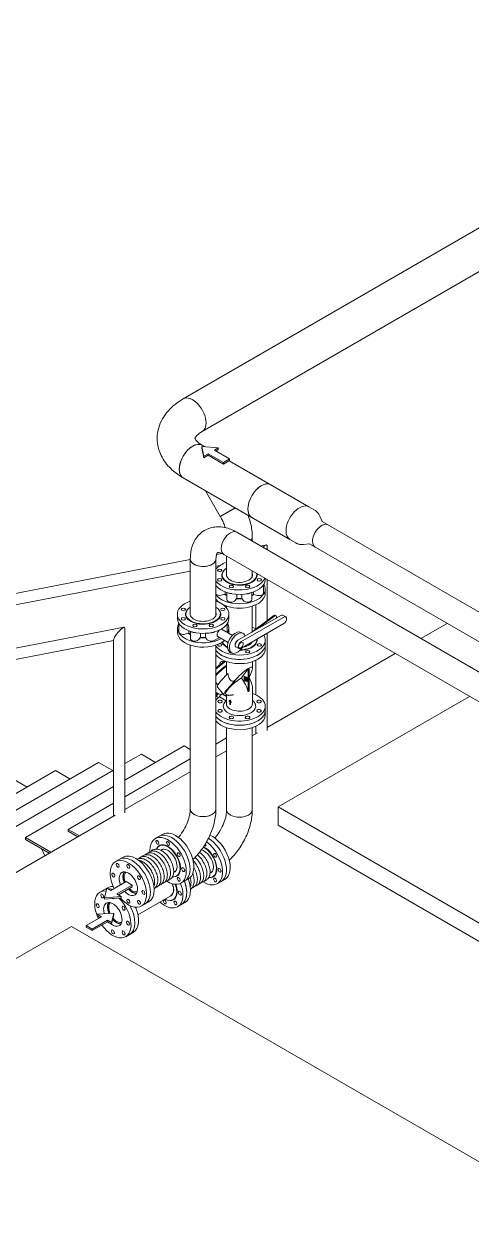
# Model space of a CAD drawing. Header units: millimetres. Extents: x -312439 to 477422, y -331570 to 212570.
# Drawn here: x 409411 to 410631, y 105995 to 109244 of the extents above; entities that cross this region are included whole.
import ezdxf

# ---------------------------------------------------------------- set-up
doc = ezdxf.new("R2010")
doc.units = ezdxf.units.MM

msp = doc.modelspace()

# ---------------------------------------------------------------- linework, layer by layer
at = {"color": 0, "linetype": 'Continuous', "lineweight": 0, "extrusion": (8.40036e-17, 0.816497, 0.57735)}
for p, q in [((411821.779, 109244.099), (409897.252, 108132.973)), ((411501.315, 109178.091), (409845.718, 108222.232)), ((409896.321, 108092.582), (409902.287, 108065.986)), ((409941.327, 108088.526), (409896.321, 108092.582)), ((409896.321, 108092.582), (409896.321, 108088.31)), ((409896.321, 108088.31), (409902.287, 108061.714)), ((409904.442, 108091.85), (409897.252, 108096.001)), ((409930.641, 108082.356), (409941.327, 108088.526)), ((409941.327, 108088.526), (409941.327, 108084.254)), ((409902.287, 108065.986), (409914.032, 108072.767)), ((409902.287, 108061.714), (409914.032, 108068.495)), ((409902.287, 108065.986), (409902.287, 108061.714)), ((409914.032, 108072.767), (409955.309, 108048.936)), ((409914.032, 108072.767), (409914.032, 108068.495)), ((409914.032, 108068.495), (409955.309, 108044.664)), ((409971.918, 108058.525), (409930.641, 108082.356)), ((409934.341, 108080.22), (409941.327, 108084.254)), ((409955.309, 108048.936), (409971.918, 108058.525)), ((409955.309, 108044.664), (409971.918, 108054.253)), ((410187.839, 107928.231), (409970.739, 108053.573)), ((409971.918, 108058.525), (409971.918, 108054.253)), ((409955.309, 108048.936), (409955.309, 108044.664)), ((410136.672, 107838.761), (409845.718, 108006.743)), ((409946.844, 107901.833), (409906.552, 107971.62)), ((409946.844, 107901.833), (409987.136, 107925.095)), ((409987.479, 107924.898), (409947.015, 107901.536)), ((410204.11, 107918.843), (410188.205, 107928.025)), ((410224.14, 107888.236), (410217.937, 107902.926)), ((409991.649, 107858.907), (411592.84, 106934.459)), ((411763.908, 106999.2), (410224.528, 107887.962)), ((410034.069, 107845.861), (410034.069, 107834.416)), ((410152.577, 107829.584), (410136.672, 107838.767)), ((410189.098, 107827.541), (410173.274, 107825.568)), ((411943.172, 106814.876), (410189.529, 107827.342)), ((409951.629, 107800.872), (409936.392, 107797.94)), ((409956.65, 107798.288), (411813.898, 106726.005)), ((409964.072, 107794.003), (409964.072, 107739.283)), ((410072.465, 107824.127), (410057.034, 107821.157)), ((410074.45, 107811.102), (410074.45, 107822.488)), ((409864.907, 107784.183), (408592.804, 107539.366)), ((409864.907, 107785.733), (409864.907, 107633.028)), ((409934.905, 107785.733), (409934.905, 107633.028)), ((409946.354, 107768.675), (409934.905, 107766.472)), ((409864.907, 107753.001), (408587.018, 107507.071)), ((410034.069, 107753.59), (410034.069, 107739.283)), ((410069.19, 107730.08), (410069.19, 107733.313)), ((410074.45, 107618.098), (410074.45, 107730.276)), ((409960.295, 107696.35), (409960.295, 107689.76)), ((409964.384, 107694.897), (409964.384, 107675.36)), ((410037.261, 107696.128), (410037.261, 107689.422)), ((410064.579, 107715.641), (410064.579, 107693.155)), ((410069.19, 107704.466), (410069.19, 107692.565)), ((409949.561, 107687.286), (409960.295, 107689.76)), ((409987.343, 107672.663), (409991.882, 107678.836)), ((409991.882, 107689.81), (409991.882, 107678.836)), ((410005.429, 107689.763), (410005.429, 107678.768)), ((410005.429, 107678.768), (410009.771, 107672.563)), ((410032.819, 107694.594), (410032.819, 107675.136)), ((410032.819, 107685.499), (410033.064, 107685.64)), ((410037.261, 107689.422), (410047.931, 107686.807)), ((409829.786, 107623.826), (409829.786, 107635.726)), ((409964.072, 107657.485), (409964.072, 107652.051)), ((409970.026, 107623.826), (409970.026, 107635.726)), ((410111.819, 107632.027), (409994.901, 107564.524)), ((410092.954, 107632.168), (410032.678, 107586.335)), ((410034.069, 107657.485), (410034.069, 107587.392)), ((410043.83, 107595.907), (410043.83, 107661.402)), ((410046.737, 107594.451), (410095.101, 107631.227)), ((410098.543, 107632.079), (410096.396, 107633.02)), ((410125.194, 107627.93), (410117.178, 107632.557)), ((409684.596, 107600.191), (408204.935, 107315.43)), ((409686.581, 107094.474), (409686.581, 107598.552)), ((409829.786, 107598.211), (409829.786, 107586.311)), ((409834.009, 107609.988), (409834.009, 107587.442)), ((409965.414, 107609.386), (409965.414, 107586.9)), ((409970.026, 107598.211), (409970.026, 107586.311)), ((410002.916, 107559.896), (410119.835, 107627.399)), ((410119.835, 107609.898), (410002.916, 107542.395)), ((410493.478, 107569.176), (410565.082, 107610.517)), ((409655.961, 107085.635), (409655.961, 107565.519)), ((409850.443, 107581.042), (409861.212, 107583.554)), ((409861.212, 107590.064), (409861.212, 107583.554)), ((409865.219, 107588.642), (409865.219, 107569.106)), ((409888.179, 107566.409), (409892.717, 107572.581)), ((409892.717, 107583.555), (409892.717, 107572.581)), ((409906.265, 107583.509), (409906.265, 107572.513)), ((409906.265, 107572.513), (409910.607, 107566.308)), ((409931.208, 107587.6), (409930.079, 107586.959)), ((409930.079, 107563.958), (409944.547, 107572.167)), ((409940.242, 107574.696), (409968.336, 107558.191)), ((409951.75, 107594.283), (409979.843, 107577.778)), ((410003.878, 107585.997), (410008.885, 107583.055)), ((410074.45, 107318.411), (410074.45, 107583.695)), ((409655.961, 107563.498), (408199.149, 107283.134)), ((409864.907, 107551.23), (409864.907, 107104.316)), ((409934.905, 107551.23), (409934.905, 107104.316)), ((409972.857, 107533.195), (409977.864, 107530.254)), ((409997.558, 107541.864), (409989.542, 107546.492)), ((410069.19, 107541.237), (410069.19, 107564.744)), ((409945.579, 107501.845), (409948.06, 107498.758)), ((409952.037, 107507.037), (409954.519, 107503.95)), ((409956.899, 107504.55), (409957.358, 107503.98)), ((409963.373, 107476.168), (409963.373, 107506.392)), ((410034.768, 107488.349), (410034.768, 107506.392)), ((410043.83, 107416.048), (410043.83, 107510.074)), ((410074.45, 107327.25), (410423.481, 107528.763)), ((409946.9, 107496.699), (409947.041, 107496.014)), ((409966.843, 107474.38), (409948.292, 107453.819)), ((410022.284, 107487.009), (410004.763, 107462.083)), ((410022.284, 107487.009), (410025.439, 107488.831)), ((410022.284, 107487.009), (410022.284, 107424.383)), ((410025.439, 107488.831), (410025.439, 107426.204)), ((410033.65, 107483.483), (410027.467, 107467.11)), ((409940.209, 107443.051), (409934.905, 107449.65)), ((409956.964, 107414.577), (409939.164, 107436.721)), ((409966.093, 107431.675), (409990.205, 107458.401)), ((410012.232, 107465.051), (410012.818, 107465.389)), ((410012.232, 107465.051), (410017.453, 107462.037)), ((410012.232, 107462.57), (410012.232, 107465.051)), ((410017.453, 107459.556), (410012.232, 107462.57)), ((410012.232, 107462.315), (410012.453, 107462.442)), ((410012.232, 107462.315), (410012.232, 107458.187)), ((410019.444, 107455.681), (410012.232, 107462.315)), ((410012.232, 107458.187), (410014.093, 107456.46)), ((410012.232, 107456.69), (410012.818, 107457.029)), ((410012.232, 107456.69), (410012.232, 107454.061)), ((410017.657, 107455.055), (410012.232, 107456.69)), ((410012.232, 107454.061), (410019.444, 107452.367)), ((410012.818, 107465.389), (410017.453, 107462.713)), ((410013.8, 107456.733), (410012.818, 107457.029)), ((410017.453, 107458.39), (410014.049, 107461.521)), ((410014.093, 107458.086), (410017.657, 107455.055)), ((410014.093, 107456.46), (410014.093, 107458.086)), ((410014.093, 107456.46), (410014.679, 107456.798)), ((410016.719, 107455.853), (410014.303, 107456.581)), ((410014.679, 107456.798), (410014.679, 107457.587)), ((410017.453, 107463.865), (410018.039, 107464.203)), ((410017.453, 107463.865), (410019.444, 107462.041)), ((410017.453, 107462.037), (410017.453, 107463.865)), ((410017.453, 107458.21), (410017.453, 107459.556)), ((410019.444, 107456.375), (410017.453, 107458.21)), ((410018.039, 107464.203), (410020.03, 107462.379)), ((410019.444, 107462.041), (410020.03, 107462.379)), ((410019.444, 107462.041), (410019.444, 107456.375)), ((410019.444, 107456.375), (410020.03, 107456.713)), ((410019.444, 107455.681), (410020.03, 107456.02)), ((410019.444, 107452.367), (410019.444, 107455.681)), ((410019.444, 107452.367), (410020.03, 107452.706)), ((410020.03, 107456.02), (410019.567, 107456.446)), ((410020.03, 107462.379), (410020.03, 107456.713)), ((410020.03, 107452.706), (410020.03, 107456.02)), ((410031.822, 107448.634), (410025.439, 107463.357)), ((409934.905, 107412.793), (409935.615, 107412.383)), ((409936.744, 107411.841), (409937.195, 107411.581)), ((409937.489, 107421.458), (409940.013, 107420.001)), ((409938.515, 107410.745), (409942.237, 107408.596)), ((409941.047, 107419.294), (409941.498, 107419.033)), ((409942.882, 107418.308), (409947.809, 107415.463)), ((409944.526, 107410.325), (409962.945, 107399.691)), ((409954.152, 107417.064), (409955.669, 107416.188)), ((409960.106, 107413.627), (409963.373, 107411.74)), ((409964.223, 107415.574), (409961.464, 107417.567)), ((409963.373, 107391.911), (409963.373, 107416.187)), ((410034.768, 107391.911), (410034.768, 107434.435)), ((410104.616, 107110.275), (410626.469, 107411.567)), ((409971.169, 107399.78), (409970.715, 107399.518)), ((409970.715, 107397.873), (409970.715, 107399.518)), ((409972.549, 107390.428), (409972.549, 107396.651)), ((409973.828, 107401.313), (409973.377, 107401.053)), ((409974.235, 107389.455), (409974.235, 107395.678)), ((409974.686, 107389.715), (409974.235, 107389.455)), ((409974.686, 107389.715), (409974.686, 107395.438)), ((409976.803, 107396.527), (409976.349, 107396.265)), ((409976.349, 107394.62), (409976.349, 107396.265)), ((409976.803, 107394.882), (409976.349, 107394.62)), ((409976.803, 107394.882), (409976.803, 107396.527)), ((410069.19, 107384.885), (410069.19, 107361.378)), ((409964.072, 107102.566), (409964.072, 107326.298)), ((410034.069, 107102.566), (410034.069, 107326.298)), ((410034.069, 107303.936), (410048.314, 107312.16)), ((410043.83, 107309.571), (410043.83, 107330.215)), ((409848.426, 107276.759), (409686.581, 107183.317)), ((409864.907, 107267.243), (409848.426, 107276.759)), ((409964.072, 107298.525), (409934.905, 107281.685)), ((409731.508, 107254.258), (409686.581, 107228.319)), ((409864.907, 107241.272), (409686.581, 107138.315)), ((409770.48, 107231.757), (409731.508, 107254.258)), ((409934.905, 107246.683), (409964.072, 107263.523)), ((409497.67, 107209.256), (409064.638, 106959.244)), ((409614.589, 107231.757), (409181.557, 106981.745)), ((409655.961, 107210.641), (409298.475, 107004.246)), ((409536.643, 107186.755), (409497.67, 107209.256)), ((409653.562, 107209.256), (409614.589, 107231.757)), ((409419.724, 107164.254), (409380.752, 107186.755)), ((409686.581, 107103.314), (409864.907, 107206.27)), ((409655.961, 107165.639), (409415.394, 107026.747)), ((409655.961, 107120.637), (409532.313, 107049.248)), ((410104.616, 107060.273), (410104.616, 107110.275)), ((411900.751, 106073.276), (410104.616, 107110.275)), ((407719.307, 105967.508), (409660.445, 107088.224)), ((409532.313, 107049.248), (409562.625, 107031.748)), ((409532.313, 107044.248), (409532.313, 107049.248)), ((410104.616, 107060.273), (411900.751, 106023.274)), ((409415.394, 107026.747), (409484.679, 106986.746)), ((409415.394, 107021.747), (409415.394, 107026.747)), ((409480.349, 106984.245), (409415.394, 107021.747)), ((409558.295, 107029.248), (409532.313, 107044.248)), ((409769.298, 107024.148), (409789.91, 107036.048)), ((409460.45, 106995.734), (409468.424, 106977.361)), ((409785.336, 106992.04), (409791.141, 106995.392)), ((409661.04, 106961.645), (409681.652, 106973.546)), ((409819.63, 106932.64), (409825.435, 106935.992)), ((409918.795, 106930.89), (409924.6, 106934.242)), ((409618.736, 106878.218), (409639.348, 106890.119)), ((409637.753, 106889.161), (409630.728, 106863.177)), ((409648.439, 106882.992), (409637.753, 106889.161)), ((409689.715, 106906.823), (409648.439, 106882.992)), ((409665.048, 106873.403), (409706.324, 106897.234)), ((409668.747, 106871.267), (409706.324, 106892.962)), ((409706.324, 106897.234), (409689.715, 106906.823)), ((409706.324, 106897.234), (409706.324, 106892.962)), ((409839.418, 106902.697), (409860.03, 106914.597)), ((409938.582, 106900.947), (409959.194, 106912.847)), ((409630.728, 106863.177), (409676.793, 106866.622)), ((409630.728, 106863.177), (409630.728, 106858.905)), ((409630.728, 106858.905), (409676.793, 106862.35)), ((409676.793, 106866.622), (409665.048, 106873.403)), ((409676.793, 106866.622), (409676.793, 106862.35)), ((409722.288, 106816.624), (409812.07, 106868.46)), ((409731.159, 106840.194), (409751.772, 106852.095)), ((409850.936, 106850.345), (409830.324, 106838.444)), ((409656.724, 106821.319), (409610.659, 106817.875)), ((409610.659, 106817.875), (409622.404, 106811.094)), ((409610.659, 106817.875), (409610.659, 106813.603)), ((409649.698, 106795.335), (409656.724, 106821.319)), ((409656.724, 106821.319), (409656.724, 106817.047)), ((409622.404, 106811.094), (409581.127, 106787.263)), ((409581.127, 106787.263), (409597.736, 106777.673)), ((409581.127, 106787.263), (409581.127, 106782.991)), ((409597.736, 106777.673), (409639.012, 106801.504)), ((409597.736, 106773.402), (409639.012, 106797.233)), ((409610.659, 106813.603), (409618.704, 106808.958)), ((409639.012, 106801.504), (409639.012, 106797.233)), ((409639.012, 106801.504), (409649.698, 106795.335)), ((409639.012, 106797.233), (409649.698, 106791.063)), ((409649.698, 106791.063), (409656.724, 106817.047)), ((409649.698, 106795.335), (409649.698, 106791.063)), ((408421.253, 106138.385), (409541.074, 106784.914)), ((409541.074, 106784.914), (413742.672, 104359.121)), ((409581.127, 106782.991), (409597.736, 106773.402)), ((409597.736, 106777.673), (409597.736, 106773.402)), ((409688.856, 106756.767), (409709.468, 106768.668))]:
    msp.add_line(p, q, dxfattribs=at)
at = {"color": 0, "linetype": 'Continuous', "lineweight": 0}
msp.add_arc((409999.071, 107434.435), 35.697, 0, 23.438949, dxfattribs=at)
for centre, major_axis, ratio, start_param, end_param in [((409871.485, 108177.603), (25.767, -44.629), 0.57735027, 0.78539816, 3.14159265), ((409871.485, 108177.603), (25.767, -44.629), 0.57735027, 0, 0.78539816), ((409871.485, 108051.372), (-25.767, -44.629), 0.57735027, 3.14159265, 6.28318531), ((409871.485, 108051.372), (25.767, 44.629), 0.57735027, 0, 3.14159265), ((410058.453, 107943.426), (-25.767, -44.629), 0.57735027, 3.14159265, 6.28318531), ((410058.453, 107943.426), (-25.767, -44.629), 0.57735027, 3.14159265, 5.49778714), ((410058.453, 107943.426), (-25.767, -44.629), 0.57735027, 5.49778714, 6.28318531), ((410162.439, 107883.396), (-25.767, -44.629), 0.57735027, 3.14159265, 5.49778714), ((409974.15, 107828.597), (17.499, 30.31), 0.57735027, 0, 3.14159265), ((410162.439, 107883.39), (-25.767, -44.629), 0.57735027, 5.49764606, 5.49778714), ((410162.439, 107883.396), (-25.767, -44.629), 0.57735027, 5.49778714, 6.28318531), ((410162.439, 107883.39), (-25.767, -44.629), 0.57735027, 5.49778714, 6.29731067), ((410222.933, 107848.469), (-17.499, -30.31), 0.57735027, 3.14159265, 5.49778714), ((409999.071, 107845.861), (-34.999, 0), 0.57735027, 2.66778978, 3.14159265), ((409999.071, 107845.861), (34.999, 0), 0.57735027, 5.80938243, 6.28318531), ((410059.14, 107805.972), (14.806, 17.927), 0.21743086, 6.02576111, 7.33512983), ((410222.933, 107848.469), (-17.499, -30.31), 0.57735027, 5.49778714, 6.28318531), ((409899.906, 107785.733), (34.999, 0), 0.57735027, 3.14159265, 5.49778714), ((409899.906, 107785.733), (34.999, 0), 0.57735027, 3.14159265, 6.28318531), ((409899.906, 107785.733), (34.999, 0), 0.57735027, 5.49778714, 6.28318531), ((409999.071, 107741.981), (-70.12, 0), 0.57735027, 5.23497958, 5.86811241), ((409999.071, 107741.981), (-48.073, 0), 0.57735027, 5.52782631, 5.89048623), ((409999.071, 107742.781), (-47.094, 0), 0.57735027, 5.55018906, 5.89048623), ((409999.071, 107741.981), (-70.12, 0), 0.57735027, 0.4150729, 2.94539966), ((409999.071, 107730.08), (-70.12, 0), 0.57735027, 0.4150729, 3.14159265), ((409999.071, 107741.981), (-48.073, 0), 0.57735027, 5.89048623, 9.58445996), ((409999.071, 107742.781), (-47.094, 0), 0.57735027, 5.89048623, 9.57776052), ((409999.071, 107742.781), (-35.519, 0), 0.57735027, 6.11177289, 9.03207888), ((409999.071, 107742.781), (-35.519, 0), 0.57735027, 2.74889357, 3.31300507), ((409945.129, 107716.698), (-11.955, 0), 0.57735027, 0.54485117, 0.7384428), ((410052.624, 107716.156), (11.955, 0), 0.57735027, 5.52075839, 6.19932215), ((409999.071, 107704.466), (70.12, 0), 0.57735027, 5.89048623, 6.60507178), ((409899.906, 107635.726), (-70.12, 0), 0.57735027, 5.23497958, 7.46128255), ((409899.906, 107635.726), (-70.12, 0), 0.57735027, 1.17809725, 4.18979838), ((409945.129, 107693.697), (-11.955, 0), 0.57735027, 0.54485117, 1.95056525), ((409999.071, 107704.466), (70.12, 0), 0.57735027, 3.55666556, 5.89048623), ((409999.071, 107692.565), (70.12, 0), 0.57735027, 3.55666556, 3.83844055), ((409999.071, 107692.565), (70.12, 0), 0.57735027, 4.00829368, 5.89048623), ((409999.071, 107705.266), (48.073, 0), 0.57735027, 3.74302999, 3.90636132), ((410003.186, 107708.993), (-54.309, 0), 0.57735027, 0.6603703, 0.7749254), ((409976.339, 107675.36), (11.955, 0), 0.57735027, 3.14159265, 5.88176147), ((409976.339, 107698.361), (-11.955, 0), 0.57735027, 0.66582243, 1.69113205), ((409999.071, 107704.466), (-47.094, 0), 0.57735027, 1.39918396, 1.72385086), ((409999.071, 107705.266), (48.073, 0), 0.57735027, 4.54758055, 4.85913853), ((409999.071, 107706.279), (48.073, 0), 0.57735027, 4.56228331, 4.8450414), ((410020.864, 107675.136), (11.955, 0), 0.57735027, 3.52360866, 6.28318531), ((410020.864, 107698.137), (-11.955, 0), 0.57735027, 1.43157265, 2.46050589), ((409999.071, 107706.279), (48.073, 0), 0.57735027, 5.4906313, 5.63043956), ((409999.071, 107705.266), (48.073, 0), 0.57735027, 5.4906313, 5.66499498), ((410052.624, 107693.155), (11.955, 0), 0.57735027, 4.30900682, 6.28318531), ((409999.071, 107692.565), (70.12, 0), 0.57735027, 5.89048623, 6.28318531), ((409899.906, 107635.726), (48.073, 0), 0.57735027, 2.38623365, 4.3196899), ((409899.906, 107636.526), (47.094, 0), 0.57735027, 2.4085964, 4.3196899), ((409899.906, 107636.526), (-35.519, 0), 0.57735027, 6.11177289, 9.59619038), ((409899.906, 107635.726), (48.073, 0), 0.57735027, 4.3196899, 7.03854431), ((409899.906, 107636.526), (47.094, 0), 0.57735027, 4.3196899, 7.01618156), ((410092.954, 107625.168), (3.442, 7.852), 0.49374699, 0, 0.7260513), ((410095.101, 107624.227), (-3.442, -7.852), 0.49374699, 1.89671174, 3.86764395), ((410111.819, 107623.276), (5.359, 9.281), 0.57735027, 0, 0.78539816), ((409671.271, 107582.035), (14.806, 17.927), 0.21743086, 6.02576111, 8.3819556), ((409899.906, 107598.211), (70.12, 0), 0.57735027, 2.81970618, 5.49222561), ((409899.906, 107623.826), (70.12, 0), 0.57735027, 3.14159265, 4.3196899), ((409845.964, 107610.443), (-11.955, 0), 0.57735027, 0.07327243, 0.7384428), ((409899.906, 107623.826), (70.12, 0), 0.57735027, 4.3196899, 6.28318531), ((409953.459, 107609.901), (11.955, 0), 0.57735027, 5.52075839, 6.19932215), ((409899.906, 107598.211), (70.12, 0), 0.57735027, 5.96632245, 6.60507178), ((409999.071, 107564.744), (70.12, 0), 0.57735027, 0.86213254, 1.04820573), ((410119.835, 107618.648), (5.359, 9.281), 0.57735027, 3.92699082, 7.06858347), ((409671.271, 107582.035), (14.806, 17.927), 0.21743086, 2.09877029, 2.88416845), ((409899.906, 107586.311), (-70.12, 0), 0.57735027, 0, 2.55823022), ((409845.964, 107587.442), (-11.955, 0), 0.57735027, 0, 1.95477066), ((409899.906, 107599.011), (48.073, 0), 0.57735027, 3.74208005, 3.90636132), ((409899.906, 107600.025), (-48.073, 0), 0.57735027, 0.63529249, 0.76476867), ((409877.174, 107569.106), (11.955, 0), 0.57735027, 3.14159265, 5.88176147), ((409877.174, 107592.107), (-11.955, 0), 0.57735027, 0.66582243, 1.69113205), ((409899.906, 107598.211), (47.094, 0), 0.57735027, 4.54077661, 4.86544352), ((409899.906, 107599.011), (48.073, 0), 0.57735027, 4.54758055, 4.85913853), ((409899.906, 107600.025), (48.073, 0), 0.57735027, 4.56228331, 4.8450414), ((409921.7, 107568.881), (11.955, 0), 0.57735027, 3.52359846, 5.4890707), ((409921.7, 107591.882), (-11.955, 0), 0.57735027, 1.43156164, 2.34747804), ((409945.996, 107584.489), (-5.754, -9.794), 0.58236072, 4.17952867, 5.50218352), ((409945.996, 107584.489), (-5.754, -9.794), 0.58236072, 5.50218352, 6.28318531), ((409945.996, 107584.489), (-5.754, -9.794), 0.58236072, 3.14159265, 3.586202), ((409953.459, 107586.9), (11.955, 0), 0.57735027, 6.19370805, 6.28318531), ((409988.367, 107559.596), (-15.511, -26.401), 0.58236072, 3.14159265, 5.50218352), ((409899.906, 107586.311), (-70.12, 0), 0.57735027, 3.07548124, 3.14159265), ((409993.374, 107556.655), (-15.511, -26.401), 0.58236072, 2.65256236, 5.50218352), ((409999.071, 107565.544), (47.094, 0), 0.57735027, 5.89124521, 6.34807384), ((409999.071, 107564.744), (48.073, 0), 0.57735027, 5.89124521, 6.39224967), ((409999.071, 107564.744), (70.12, 0), 0.57735027, 5.89124521, 6.62504682), ((409999.071, 107564.744), (70.12, 0), 0.57735027, 3.55666556, 5.89124521), ((409999.071, 107552.843), (70.12, 0), 0.57735027, 3.55666556, 5.89124521), ((409999.071, 107552.843), (-70.12, 0), 0.57735027, 0.4150729, 2.35619449), ((409945.338, 107551.866), (5.818, 0), 0.57735027, 2.77931832, 4.32044888), ((409945.338, 107551.866), (5.818, 0), 0.57735027, 4.32044888, 7.94712933), ((409999.071, 107564.744), (48.073, 0), 0.57735027, 3.34298566, 3.97345599), ((409999.071, 107565.544), (47.094, 0), 0.57735027, 3.35163781, 3.95041807), ((409999.071, 107565.544), (35.519, 0), 0.57735027, 3.39964185, 3.62944532), ((409988.367, 107559.596), (-15.511, -26.401), 0.58236072, 5.50218352, 6.28318531), ((409976.848, 107533.702), (5.818, 0), 0.57735027, 2.92303589, 4.85187004), ((409993.374, 107556.655), (-15.511, -26.401), 0.58236072, 5.50218352, 7.74056361), ((409994.901, 107555.773), (-5.359, -9.281), 0.57735027, 3.92699082, 6.28318531), ((409993.374, 107556.655), (-4.387, -7.598), 0.57735027, 3.92699082, 5.49778714), ((409993.374, 107556.655), (-4.387, -7.598), 0.57735027, 5.49778714, 5.72091355), ((410002.916, 107551.145), (-5.359, -9.281), 0.57735027, 3.92699082, 7.06858347), ((409999.071, 107564.744), (48.073, 0), 0.57735027, 4.7407206, 5.89124521), ((409999.071, 107565.544), (47.094, 0), 0.57735027, 4.77101814, 5.89124521), ((409999.071, 107565.544), (35.519, 0), 0.57735027, 4.99193319, 6.00364109), ((409999.071, 107552.843), (-70.12, 0), 0.57735027, 2.35619449, 3.14159265), ((409999.071, 107541.237), (-70.12, 0), 0.57735027, 2.35619449, 3.14159265), ((409999.071, 107552.843), (70.12, 0), 0.57735027, 5.89124521, 6.28318531), ((409999.071, 107541.237), (-70.12, 0), 0.57735027, 0.4150729, 2.35619449), ((409932.124, 107517.717), (-12.073, -9.705), 0.21132487, 4.26771484, 4.31504856), ((409934.98, 107514.165), (-25.637, -20.608), 0.21132487, 4.50819246, 4.54699533), ((409955.155, 107489.066), (-38.753, -31.151), 0.21132487, 4.60407344, 5.08532838), ((409948.808, 107504.441), (3.229, 2.596), 0.21132487, 0.93888201, 3.14159265), ((409951.931, 107500.556), (-4.968, -3.994), 0.21132487, 3.14159265, 6.17486977), ((409948.808, 107504.441), (3.229, 2.596), 0.21132487, 0, 0.93888201), ((409955.155, 107489.066), (-38.753, -31.151), 0.21132487, 4.37867579, 4.60407344), ((409951.252, 107493.922), (-25.637, -20.608), 0.21132487, 4.24480067, 4.44062463), ((409951.252, 107493.922), (-25.637, -20.608), 0.21132487, 4.69589477, 5.22391247), ((409961.284, 107481.442), (-38.753, -31.151), 0.21132487, 4.49094417, 5.27979022), ((409961.284, 107481.442), (-31.549, -25.361), 0.21132487, 4.47878544, 5.51312549), ((409999.071, 107584.805), (19.528, 132.013), 0.22635868, 2.59421902, 3.46945665), ((409999.071, 107452.651), (34.858, 38.11), 0.20190622, 0.56813879, 1.6045125), ((409999.071, 107452.651), (34.858, 38.11), 0.20190622, 5.81495039, 6.85132409), ((409974.439, 107465.077), (-35.275, -28.356), 0.21132487, 5.36354616, 6.28318531), ((409992.239, 107442.933), (-31.134, -25.027), 0.21132487, 4.13635667, 6.34115045), ((409997.493, 107433.524), (-17.814, 30.854), 0.57735027, 4.10574064, 4.71186407), ((409992.239, 107442.933), (-35.275, -28.356), 0.21132487, 2.59419476, 2.79740317), ((409935.29, 107417.649), (-2.199, -3.809), 0.57735027, 3.92699082, 4.05109427), ((409937.814, 107416.192), (-2.199, -3.809), 0.57735027, 3.92699082, 5.13632099), ((409937.814, 107416.192), (-2.199, -3.809), 0.57735027, 5.8592533, 6.57706106), ((409999.071, 107384.885), (-70.12, 0), 0.57735027, 5.6036743, 5.86811241), ((409935.29, 107417.649), (-2.199, -3.809), 0.57735027, 3.14159265, 3.92699082), ((409938.22, 107415.958), (-1.912, -3.312), 0.57735027, 3.92699082, 6.08297669), ((409938.896, 107415.567), (-2.151, -3.726), 0.57735027, 3.92699082, 6.28318531), ((409939.347, 107415.307), (-2.151, -3.726), 0.57735027, 3.92699082, 6.57796062), ((409940.699, 107414.526), (-2.183, -3.782), 0.57735027, 3.92699082, 6.28318531), ((409939.347, 107415.307), (-1.275, -2.208), 0.57735027, 3.92699082, 5.89259665), ((409937.814, 107416.192), (-2.199, -3.809), 0.57735027, 2.8477169, 3.92699082), ((409938.22, 107415.958), (-1.912, -3.312), 0.57735027, 3.34180127, 3.92699082), ((409938.896, 107415.567), (-2.151, -3.726), 0.57735027, 3.14159265, 3.92699082), ((409939.347, 107415.307), (-2.151, -3.726), 0.57735027, 2.84681734, 3.92699082), ((409939.347, 107415.307), (-1.275, -2.208), 0.57735027, 3.53218132, 3.92699082), ((409940.699, 107414.526), (-2.183, -3.782), 0.57735027, 3.14159265, 3.92699082), ((409992.239, 107442.933), (-35.275, -28.356), 0.21132487, 5.36354616, 6.74707599), ((409999.071, 107384.885), (-70.12, 0), 0.57735027, 5.38508972, 5.38848793), ((410023.862, 107420.121), (-3.358, -5.816), 0.57735027, 3.58835012, 4.26563152), ((409999.071, 107384.885), (-70.12, 0), 0.57735027, 2.35619449, 4.17826073), ((409999.071, 107373.278), (70.12, 0), 0.57735027, 3.55666556, 6.28318531), ((409946.067, 107397.561), (6.056, 0), 0.57735027, 2.35619449, 5.49778714), ((409946.067, 107372.209), (6.056, 0), 0.57735027, 2.35619449, 5.49778714), ((409946.067, 107397.561), (6.056, 0), 0.57735027, 5.49778714, 8.6393798), ((409946.067, 107372.209), (6.056, 0), 0.57735027, 5.49778714, 8.6393798), ((409999.071, 107384.885), (-44.303, 0), 0.57735027, 5.66585544, 8.6393798), ((409999.071, 107391.911), (-35.697, 0), 0.57735027, 0, 2.35619449), ((409999.071, 107415.887), (36.335, 20.964), 0.00028422, 3.81692789, 3.9267981), ((409999.071, 107410.99), (36.335, 0), 0.57735027, 3.81709188, 3.89417925), ((409999.071, 107415.887), (35.697, 20.596), 0.00028422, 3.81495725, 3.92679759), ((409999.071, 107404.767), (36.335, 0), 0.57735027, 3.89417925, 3.95980239), ((409999.071, 107415.885), (-25.697, 44.479), 0.57753972, 1.5706034, 1.68047326), ((409999.071, 107415.885), (-25.246, 43.699), 0.57753972, 1.57060288, 1.68244285), ((409999.071, 107410.99), (36.335, 0), 0.57735027, 3.95980239, 4.03683195), ((409999.071, 107391.911), (-35.697, 0), 0.57735027, 2.35619449, 3.14159265), ((409999.071, 107384.885), (-44.303, 0), 0.57735027, 2.35619449, 3.77543915), ((410052.074, 107372.209), (6.056, 0), 0.57735027, 2.35619449, 5.49778714), ((410052.074, 107397.561), (6.056, 0), 0.57735027, 2.35619449, 5.49778714), ((410052.074, 107397.561), (6.056, 0), 0.57735027, 5.49778714, 8.6393798), ((410052.074, 107372.209), (6.056, 0), 0.57735027, 5.49778714, 8.6393798), ((409999.071, 107373.278), (-70.12, 0), 0.57735027, 2.35619449, 3.14159265), ((409999.071, 107384.885), (-70.12, 0), 0.57735027, 0.4150729, 2.35619449), ((409999.071, 107361.378), (-70.12, 0), 0.57735027, 0.4150729, 3.14159265), ((409999.071, 107373.278), (-70.12, 0), 0.57735027, 0.4150729, 2.35619449), ((409977.116, 107354.283), (6.056, 0), 0.57735027, 2.35619449, 5.49778714), ((409977.116, 107354.283), (6.056, 0), 0.57735027, 5.49778714, 8.6393798), ((410021.025, 107354.283), (6.056, 0), 0.57735027, 2.35619449, 5.49778714), ((410021.025, 107354.283), (6.056, 0), 0.57735027, 5.49778714, 8.6393798), ((409899.906, 107104.316), (-34.999, 0), 0.57735027, 0, 3.14159265), ((409899.906, 107104.316), (34.999, 0), 0.57735027, 3.14159265, 5.49778714), ((409899.906, 107104.316), (34.999, 0), 0.57735027, 5.49778714, 6.28318531), ((409999.071, 107102.566), (-34.999, 0), 0.57735027, 0, 3.14159265), ((409824.97, 106975.323), (-35.06, 60.726), 0.57735027, 3.14159265, 6.28318531), ((409804.358, 106963.422), (35.06, -60.726), 0.57735027, 5.43224279, 10.21017612), ((409814.664, 106969.373), (-35.06, 60.726), 0.57735027, 3.14159265, 6.28318531), ((409903.522, 106961.672), (35.06, -60.726), 0.57735027, 5.43224279, 8.52170688), ((409913.828, 106967.623), (-35.06, 60.726), 0.57735027, 3.14159265, 5.48697195), ((409924.134, 106973.573), (-35.06, 60.726), 0.57735027, 3.14159265, 5.60831077), ((409716.712, 106912.82), (35.06, -60.726), 0.57735027, 0, 3.14159265), ((409804.358, 106963.422), (35.06, -60.726), 0.57735027, 3.92699082, 3.99253517), ((409763.22, 106987.173), (2.909, -5.038), 0.57735027, 3.14159265, 3.81735388), ((409763.22, 106987.173), (2.909, -5.038), 0.57735027, 2.65584849, 3.14159265), ((409804.358, 106963.422), (-24.037, 41.633), 0.57735027, 2.70889414, 6.71588382), ((409803.665, 106963.022), (23.547, -40.784), 0.57735027, 5.88675469, 9.82120858), ((409803.665, 106963.022), (-17.76, 30.761), 0.57735027, 3.92699082, 6.38477639), ((409902.829, 106961.272), (-17.76, 30.761), 0.57735027, 3.92699082, 5.80828858), ((409902.829, 106961.272), (23.547, -40.784), 0.57735027, 5.88675469, 8.70799221), ((409903.522, 106961.672), (-24.037, 41.633), 0.57735027, 2.70889414, 5.56254266), ((409903.522, 107009.174), (-2.909, 5.038), 0.57735027, 2.23836817, 4.643796), ((409696.1, 106900.92), (-35.06, 60.726), 0.57735027, 1.89949348, 7.06858347), ((409706.406, 106906.87), (-35.06, 60.726), 0.57735027, 3.14159265, 6.28318531), ((409803.665, 106963.022), (-17.76, 30.761), 0.57735027, 3.04000157, 3.92699082), ((409696.1, 106900.92), (-35.06, 60.726), 0.57735027, 0.78539816, 1.45208542), ((409696.1, 106900.92), (-17.76, 30.761), 0.57735027, 3.92699082, 7.61799573), ((409706.406, 106906.87), (-17.76, 30.761), 0.57735027, 0.29439153, 1.33481043), ((409707.099, 106907.27), (-17.76, 30.761), 0.57735027, 0.31483965, 1.09330482), ((409706.406, 106906.87), (-17.147, 29.7), 0.57735027, 0.24240557, 0.78539816), ((409706.406, 106906.87), (-17.147, 29.7), 0.57735027, 0.78539816, 1.32621335), ((409706.406, 106906.87), (-15.31, 26.518), 0.57735027, 0.07997045, 0.78539816), ((409706.406, 106906.87), (-15.31, 26.518), 0.57735027, 0.78539816, 1.29614646), ((409902.829, 106961.272), (-17.76, 30.761), 0.57735027, 3.04000157, 3.92699082), ((409653.796, 106817.493), (-35.06, 60.726), 0.57735027, 5.87322671, 7.06858347), ((409664.102, 106823.443), (-35.06, 60.726), 0.57735027, 6.07161986, 6.28318531), ((409674.408, 106829.393), (-35.06, 60.726), 0.57735027, 5.90648512, 6.28318531), ((409664.102, 106823.443), (-35.06, 60.726), 0.57735027, 5.7229944, 5.9881782), ((409696.1, 106900.92), (-17.76, 30.761), 0.57735027, 1.91554139, 3.92699082), ((409706.406, 106906.87), (-17.76, 30.761), 0.57735027, 1.91554139, 2.84720112), ((409706.406, 106906.87), (-17.147, 29.7), 0.57735027, 1.92839586, 2.89918708), ((409706.406, 106906.87), (-15.31, 26.518), 0.57735027, 1.97363334, 3.0616222), ((409707.099, 106907.27), (-17.76, 30.761), 0.57735027, 2.04828783, 2.82675301), ((409804.358, 106915.92), (2.909, -5.038), 0.57735027, 5.60742409, 6.76892947), ((409794.571, 106898.769), (17.76, -30.761), 0.57735027, 6.11177289, 7.60061616), ((409794.571, 106898.769), (17.499, -30.31), 0.57735027, 0, 1.32194398), ((409794.571, 106898.769), (23.547, -40.784), 0.57735027, 0.78539816, 1.26618072), ((409795.264, 106899.17), (24.037, -41.633), 0.57735027, 0.78539816, 1.25490625), ((409795.264, 106899.17), (35.06, -60.726), 0.57735027, 0.78539816, 1.29641307), ((409805.57, 106905.12), (-35.06, 60.726), 0.57735027, 3.14159265, 4.43766778), ((409805.57, 106905.12), (-35.06, 60.726), 0.57735027, 3.92699082, 4.43766778), ((409815.876, 106911.07), (35.06, -60.726), 0.57735027, 0, 1.29607513), ((409903.522, 106914.17), (2.909, -5.038), 0.57735027, 5.60742409, 6.76892947), ((409653.796, 106817.493), (-35.06, 60.726), 0.57735027, 1.71611947, 5.15668065), ((409653.796, 106817.493), (-17.76, 30.761), 0.57735027, 3.92699082, 7.47417037), ((409653.796, 106864.995), (-2.909, 5.038), 0.57735027, 2.22695627, 3.51364233), ((409795.264, 106899.17), (35.06, -60.726), 0.57735027, 5.23497958, 7.06858347), ((409795.264, 106899.17), (24.037, -41.633), 0.57735027, 5.52782631, 7.06858347), ((409794.571, 106898.769), (23.547, -40.784), 0.57735027, 5.55018906, 7.06858347), ((409805.57, 106905.12), (-17.76, 30.761), 0.57735027, 2.80194634, 2.82675301), ((409805.57, 106905.12), (-17.147, 29.7), 0.57735027, 2.84905809, 2.87437228), ((409805.57, 106905.12), (-15.31, 26.518), 0.57735027, 2.99513912, 3.02262967), ((409805.57, 106905.12), (-35.06, 60.726), 0.57735027, 3.14159265, 3.92699082), ((409653.796, 106817.493), (-35.06, 60.726), 0.57735027, 0.78539816, 1.3009594), ((409664.102, 106823.443), (-17.76, 30.761), 0.57735027, 0.29439153, 1.34672702), ((409664.795, 106823.843), (-17.76, 30.761), 0.57735027, 0.31483965, 1.35719603), ((409664.661, 106823.766), (-17.499, 30.31), 0.57735027, 0.29038437, 0.78539816), ((409664.661, 106823.766), (-17.499, 30.31), 0.57735027, 0.78539816, 1.35600591), ((409664.661, 106823.766), (-15.656, 27.117), 0.57735027, 0.14085932, 0.78539816), ((409664.661, 106823.766), (-15.656, 27.117), 0.57735027, 0.78539816, 1.36266691), ((409664.102, 106823.443), (-35.06, 60.726), 0.57735027, 3.14159265, 4.67447167), ((409674.408, 106829.393), (-35.06, 60.726), 0.57735027, 3.14159265, 4.50984481), ((409653.796, 106817.493), (-35.06, 60.726), 0.57735027, 1.31241541, 1.42547318), ((409653.796, 106817.493), (-17.76, 30.761), 0.57735027, 2.19396434, 3.92699082), ((409664.102, 106823.443), (-17.76, 30.761), 0.57735027, 1.90349199, 2.84720112), ((409664.795, 106823.843), (-17.76, 30.761), 0.57735027, 1.88366043, 2.82675301), ((409664.661, 106823.766), (-17.499, 30.31), 0.57735027, 1.8843978, 2.85120829), ((409664.661, 106823.766), (-15.656, 27.117), 0.57735027, 1.85947504, 3.00073333)]:
    msp.add_ellipse(centre, major_axis=major_axis, ratio=ratio, start_param=start_param, end_param=end_param, dxfattribs=at)
for centre, major_axis in [((409945.321, 107754.835), (5.818, 0)), ((409945.321, 107729.127), (5.818, 0)), ((410052.82, 107729.127), (-5.818, 0)), ((409976.807, 107710.949), (5.818, 0)), ((410021.334, 107710.949), (-5.818, 0)), ((409846.157, 107648.58), (5.818, 0)), ((409953.656, 107648.58), (-5.818, 0)), ((409846.157, 107622.872), (5.818, 0)), ((409877.642, 107604.694), (5.818, 0)), ((409922.17, 107604.694), (-5.818, 0)), ((409953.656, 107622.872), (-5.818, 0)), ((410002.916, 107551.145), (-4.387, -7.598)), ((410021.375, 107533.721), (-5.818, 0)), ((410052.837, 107551.913), (-5.818, 0)), ((409775.269, 107013.806), (2.909, -5.038)), ((409804.358, 107010.925), (-2.909, 5.038)), ((409833.447, 106980.217), (-2.909, 5.038)), ((409932.611, 106978.467), (-2.909, 5.038)), ((409667.011, 106951.303), (2.909, -5.038)), ((409696.1, 106948.422), (-2.909, 5.038)), ((409654.961, 106924.671), (2.909, -5.038)), ((409725.189, 106917.714), (-2.909, 5.038)), ((409833.447, 106913.039), (-2.909, 5.038)), ((409845.496, 106939.671), (-2.909, 5.038)), ((409932.611, 106911.289), (-2.909, 5.038)), ((409944.66, 106937.921), (-2.909, 5.038)), ((409737.238, 106877.169), (-2.909, 5.038)), ((409624.707, 106867.877), (2.909, -5.038)), ((409696.1, 106853.417), (2.909, -5.038)), ((409725.189, 106850.536), (-2.909, 5.038)), ((409795.264, 106851.667), (-2.909, 5.038)), ((409824.353, 106848.786), (-2.909, 5.038)), ((409836.402, 106875.418), (-2.909, 5.038)), ((409612.658, 106841.244), (2.909, -5.038)), ((409682.885, 106834.288), (-2.909, 5.038)), ((409694.934, 106793.742), (-2.909, 5.038)), ((409653.796, 106769.991), (2.909, -5.038)), ((409682.885, 106767.109), (-2.909, 5.038))]:
    msp.add_ellipse(centre, major_axis=major_axis, ratio=0.57735027, dxfattribs=at)
for points, knots in [([(409845.718, 108222.232), (409830.223, 108213.286), (409816.145, 108202.4), (409792.945, 108176.111), (409783.716, 108160.621), (409774.881, 108129.799), (409773.712, 108115.308), (409777.252, 108087.822), (409781.66, 108074.896), (409795.186, 108049.914), (409804.845, 108038.266), (409824.958, 108020.064), (409834.989, 108012.937), (409845.718, 108006.743)], [0, 0, 0, 0, 0.31415927, 0.31415927, 0.62139477, 0.62139477, 0.85961709, 0.85961709, 1.08837512, 1.08837512, 1.35326625, 1.35326625, 1.57079633, 1.57079633, 1.57079633, 1.57079633]), ([(409897.252, 108132.973), (409891.431, 108129.612), (409886.951, 108126.162), (409880.863, 108120.275), (409879.239, 108117.872), (409877.515, 108114.589), (409877.737, 108114.494), (409877.737, 108114.48), (409877.561, 108114.06), (409880.062, 108109.84), (409882.686, 108106.5), (409890.021, 108100.558), (409893.338, 108098.261), (409897.252, 108096.001)], [0, 0, 0, 0, 0.2471265, 0.2471265, 0.49101374, 0.49101374, 0.8009391, 0.8009391, 1.11509837, 1.11509837, 1.40462587, 1.40462587, 1.57079633, 1.57079633, 1.57079633, 1.57079633]), ([(409947.015, 107901.536), (409949.235, 107897.691), (409951.28, 107893.745), (409954.948, 107885.797), (409956.572, 107881.795), (409958.705, 107875.73), (409959.381, 107873.631), (409959.989, 107871.559)], [2.35619449, 2.35619449, 2.35619449, 2.35619449, 2.513274123, 2.513274123, 2.670353756, 2.670353756, 2.754322288, 2.754322288, 2.754322288, 2.754322288]), ([(410022.736, 107904.542), (410023.167, 107903.385), (410023.587, 107902.226), (410026.135, 107894.98), (410027.963, 107888.84), (410030.943, 107876.53), (410032.094, 107870.361), (410033.657, 107858.065), (410034.069, 107851.937), (410034.069, 107845.861)], [2.640373719, 2.640373719, 2.640373719, 2.640373719, 2.670353756, 2.670353756, 2.827433388, 2.827433388, 2.984513021, 2.984513021, 3.141592654, 3.141592654, 3.141592654, 3.141592654]), ([(410204.11, 107918.843), (410205.409, 107918.093), (410206.654, 107917.249), (410208.998, 107915.409), (410210.096, 107914.413), (410212.123, 107912.31), (410213.051, 107911.203), (410214.734, 107908.92), (410215.489, 107907.744), (410216.833, 107905.356), (410217.422, 107904.144), (410217.937, 107902.926)], [2.35619449, 2.35619449, 2.35619449, 2.35619449, 2.438552225, 2.438552225, 2.520909961, 2.520909961, 2.603267696, 2.603267696, 2.685625431, 2.685625431, 2.767983166, 2.767983166, 2.767983166, 2.767983166]), ([(409991.649, 107858.907), (409981.125, 107864.983), (409969.942, 107869.566), (409946.602, 107874.285), (409934.358, 107874.453), (409913.229, 107869.183), (409904.309, 107864.949), (409889.345, 107853.534), (409883.24, 107846.552), (409873.14, 107830.113), (409869.569, 107820.477), (409865.693, 107802.467), (409864.907, 107794.147), (409864.907, 107785.733)], [4.71238898, 4.71238898, 4.71238898, 4.71238898, 5.02654825, 5.02654825, 5.33378375, 5.33378375, 5.57200607, 5.57200607, 5.8007641, 5.8007641, 6.06565523, 6.06565523, 6.28318531, 6.28318531, 6.28318531, 6.28318531]), ([(410224.528, 107887.962), (410224.416, 107888.026), (410224.31, 107888.099), (410224.139, 107888.233), (410224.074, 107888.295), (410224.014, 107888.357), (410224.002, 107888.371), (410224.002, 107888.371)], [2.35619449, 2.35619449, 2.35619449, 2.35619449, 2.438552225, 2.438552225, 2.520909961, 2.520909961, 2.574133, 2.574133, 2.574133, 2.574133]), ([(410173.274, 107825.568), (410171.962, 107825.405), (410170.618, 107825.309), (410167.878, 107825.279), (410166.482, 107825.344), (410163.663, 107825.66), (410162.24, 107825.911), (410159.405, 107826.615), (410157.994, 107827.068), (410155.229, 107828.177), (410153.876, 107828.834), (410152.577, 107829.584)], [5.085998468, 5.085998468, 5.085998468, 5.085998468, 5.168356203, 5.168356203, 5.250713938, 5.250713938, 5.333071673, 5.333071673, 5.415429409, 5.415429409, 5.497787144, 5.497787144, 5.497787144, 5.497787144]), ([(410188.911, 107827.593), (410188.911, 107827.593), (410188.93, 107827.59), (410189.014, 107827.569), (410189.099, 107827.543), (410189.302, 107827.462), (410189.418, 107827.407), (410189.529, 107827.342)], [5.279848634, 5.279848634, 5.279848634, 5.279848634, 5.333071673, 5.333071673, 5.415429409, 5.415429409, 5.497787144, 5.497787144, 5.497787144, 5.497787144]), ([(409956.65, 107798.288), (409952.697, 107800.57), (409949.146, 107802.033), (409943.617, 107803.615), (409941.651, 107803.754), (409939.135, 107803.653), (409939.155, 107803.49), (409939.147, 107803.485), (409938.84, 107803.447), (409937.207, 107800.542), (409936.134, 107797.865), (409935.13, 107791.533), (409934.905, 107788.803), (409934.905, 107785.733)], [4.71238898, 4.71238898, 4.71238898, 4.71238898, 4.95951548, 4.95951548, 5.20340272, 5.20340272, 5.51332808, 5.51332808, 5.82748735, 5.82748735, 6.11701485, 6.11701485, 6.28318531, 6.28318531, 6.28318531, 6.28318531]), ([(409963.563, 107470.745), (409963.454, 107472.324), (409963.391, 107473.901), (409963.374, 107475.705), (409963.373, 107475.936), (409963.373, 107476.168)], [0.00527324746, 0.00527324746, 0.00527324746, 0.00527324746, 0.01273926731, 0.01273926731, 0.01384010698, 0.01384010698, 0.01384010698, 0.01384010698]), ([(409949.488, 107416.738), (409949.359, 107416.664), (409949.229, 107416.583), (409948.973, 107416.415), (409948.846, 107416.326), (409948.469, 107416.047), (409948.223, 107415.843), (409947.74, 107415.403), (409947.504, 107415.167), (409947.041, 107414.658), (409946.819, 107414.392), (409946.394, 107413.836), (409946.191, 107413.547), (409945.898, 107413.096), (409945.803, 107412.943), (409945.617, 107412.631), (409945.526, 107412.472), (409945.088, 107411.671), (409944.784, 107411.008), (409944.526, 107410.325)], [0.0136731617, 0.0136731617, 0.0136731617, 0.0136731617, 0.0145264761, 0.0145264761, 0.0153797904, 0.0153797904, 0.0170864192, 0.0170864192, 0.0187930479, 0.0187930479, 0.0204996767, 0.0204996767, 0.0222063054, 0.0222063054, 0.0230596198, 0.0230596198, 0.0239129342, 0.0239129342, 0.0273261917, 0.0273261917, 0.0273261917, 0.0273261917]), ([(409954.152, 107417.064), (409954.071, 107417.111), (409953.987, 107417.155), (409953.799, 107417.244), (409953.693, 107417.289), (409953.474, 107417.368), (409953.362, 107417.402), (409953.021, 107417.49), (409952.787, 107417.528), (409952.308, 107417.561), (409952.062, 107417.556), (409951.558, 107417.506), (409951.299, 107417.458), (409950.524, 107417.254), (409950.007, 107417.038), (409949.488, 107416.738)], [0.0027164477, 0.0027164477, 0.0027164477, 0.0027164477, 0.0034182904, 0.0034182904, 0.004272863, 0.004272863, 0.0051274356, 0.0051274356, 0.0068365808, 0.0068365808, 0.0085457261, 0.0085457261, 0.0102548713, 0.0102548713, 0.0136731617, 0.0136731617, 0.0136731617, 0.0136731617]), ([(409982.526, 107416.172), (409982.438, 107416.153), (409982.348, 107416.133), (409982.17, 107416.095), (409981.904, 107416.038), (409981.29, 107415.909), (409980.773, 107415.805), (409979.752, 107415.604), (409979.088, 107415.481), (409977.147, 107415.144), (409975.92, 107414.961), (409974.18, 107414.75), (409973.616, 107414.69), (409972.523, 107414.592), (409971.998, 107414.554), (409970.488, 107414.473), (409969.568, 107414.463), (409967.899, 107414.529), (409967.15, 107414.606), (409966.327, 107414.759), (409966.168, 107414.793), (409965.862, 107414.866), (409965.715, 107414.906), (409965.292, 107415.033), (409965.036, 107415.128), (409964.588, 107415.338), (409964.393, 107415.45), (409964.222, 107415.574)], [-0.0000511669, -0.0000511669, -0.0000511669, -0.0000511669, 0.0004881774, 0.0004881774, 0.0010275216, 0.0021062101, 0.0042635871, 0.0042635871, 0.0085783411, 0.0085783411, 0.0172078491, 0.0172078491, 0.0215226031, 0.0215226031, 0.0258373571, 0.0258373571, 0.0344668651, 0.0344668651, 0.0430963731, 0.0430963731, 0.0452537501, 0.0452537501, 0.0474111271, 0.0474111271, 0.0517258811, 0.0517258811, 0.0558739656, 0.0558739656, 0.0558739656, 0.0558739656]), ([(409832.814, 107027.326), (409833.443, 107028.058), (409834.067, 107028.803), (409839.329, 107035.22), (409843.705, 107041.523), (409851.47, 107054.851), (409854.844, 107061.885), (409860.146, 107075.703), (409862.09, 107082.49), (409864.408, 107094.48), (409864.907, 107099.769), (409864.907, 107104.316)], [2.04221481, 2.04221481, 2.04221481, 2.04221481, 2.07840546, 2.07840546, 2.34935437, 2.34935437, 2.62419332, 2.62419332, 2.8954114, 2.8954114, 3.14159265, 3.14159265, 3.14159265, 3.14159265]), ([(409871.834, 106966.962), (409872.138, 106967.247), (409872.442, 106967.534), (409881.915, 106976.558), (409890.362, 106986.439), (409905.423, 107007.77), (409912.033, 107019.219), (409922.976, 107042.928), (409927.309, 107055.183), (409933.268, 107079.802), (409934.905, 107092.165), (409934.905, 107104.316)], [1.87458818, 1.87458818, 1.87458818, 1.87458818, 1.88495559, 1.88495559, 2.19911486, 2.19911486, 2.51327412, 2.51327412, 2.82743339, 2.82743339, 3.14159265, 3.14159265, 3.14159265, 3.14159265]), ([(409931.979, 107025.575), (409932.607, 107026.308), (409933.232, 107027.053), (409938.493, 107033.47), (409942.869, 107039.773), (409950.635, 107053.101), (409954.008, 107060.134), (409959.31, 107073.953), (409961.255, 107080.74), (409963.573, 107092.729), (409964.072, 107098.018), (409964.072, 107102.566)], [2.04221481, 2.04221481, 2.04221481, 2.04221481, 2.07840546, 2.07840546, 2.34935437, 2.34935437, 2.62419332, 2.62419332, 2.8954114, 2.8954114, 3.14159265, 3.14159265, 3.14159265, 3.14159265]), ([(409970.998, 106965.212), (409971.303, 106965.497), (409971.606, 106965.784), (409981.079, 106974.808), (409989.526, 106984.688), (410004.587, 107006.02), (410011.197, 107017.469), (410022.14, 107041.178), (410026.473, 107053.433), (410032.433, 107078.052), (410034.069, 107090.415), (410034.069, 107102.566)], [1.87458818, 1.87458818, 1.87458818, 1.87458818, 1.88495559, 1.88495559, 2.19911486, 2.19911486, 2.51327412, 2.51327412, 2.82743339, 2.82743339, 3.14159265, 3.14159265, 3.14159265, 3.14159265]), ([(409733.023, 106974.796), (409733.251, 106975.034), (409733.484, 106975.266), (409735.865, 106977.502), (409738.465, 106978.944), (409744.174, 106980.464), (409747.27, 106980.545), (409753.892, 106979.43), (409757.44, 106978.115), (409764.567, 106974.177), (409768.144, 106971.504), (409774.883, 106965.124), (409778.044, 106961.42), (409783.649, 106953.367), (409786.095, 106949.023), (409790.047, 106940.104), (409791.552, 106935.531), (409793.46, 106926.572), (409793.859, 106922.189), (409793.444, 106914.035), (409792.63, 106910.26), (409789.79, 106903.868), (409787.808, 106901.204), (409783.321, 106897.675), (409781.018, 106896.563), (409778.54, 106895.958)], [0.61845881, 0.61845881, 0.61845881, 0.61845881, 0.65076215, 0.65076215, 0.93982223, 0.93982223, 1.23042565, 1.23042565, 1.54931557, 1.54931557, 1.88033589, 1.88033589, 2.21058834, 2.21058834, 2.5393197, 2.5393197, 2.86815134, 2.86815134, 3.19862212, 3.19862212, 3.52929763, 3.52929763, 3.84415292, 3.84415292, 4.09393017, 4.09393017, 4.09393017, 4.09393017]), ([(409741.683, 106979.796), (409741.911, 106980.035), (409742.145, 106980.266), (409744.526, 106982.503), (409747.126, 106983.944), (409752.835, 106985.464), (409755.931, 106985.546), (409762.553, 106984.43), (409766.101, 106983.115), (409773.227, 106979.177), (409776.804, 106976.504), (409783.544, 106970.125), (409786.705, 106966.42), (409792.31, 106958.367), (409794.756, 106954.023), (409798.708, 106945.104), (409800.213, 106940.531), (409802.121, 106931.573), (409802.52, 106927.189), (409802.105, 106919.035), (409801.291, 106915.26), (409798.451, 106908.869), (409796.469, 106906.204), (409791.982, 106902.675), (409789.678, 106901.563), (409787.201, 106900.958)], [0.61845881, 0.61845881, 0.61845881, 0.61845881, 0.65076215, 0.65076215, 0.93982223, 0.93982223, 1.23042565, 1.23042565, 1.54931557, 1.54931557, 1.88033589, 1.88033589, 2.21058834, 2.21058834, 2.5393197, 2.5393197, 2.86815134, 2.86815134, 3.19862212, 3.19862212, 3.52929763, 3.52929763, 3.84415292, 3.84415292, 4.09393017, 4.09393017, 4.09393017, 4.09393017]), ([(409750.344, 106984.797), (409750.572, 106985.035), (409750.806, 106985.267), (409753.187, 106987.503), (409755.787, 106988.944), (409761.496, 106990.464), (409764.591, 106990.546), (409771.214, 106989.431), (409774.761, 106988.115), (409781.888, 106984.177), (409785.465, 106981.504), (409792.204, 106975.125), (409795.365, 106971.421), (409800.97, 106963.368), (409803.417, 106959.023), (409807.368, 106950.104), (409808.873, 106945.531), (409810.782, 106936.573), (409811.18, 106932.189), (409810.765, 106924.035), (409809.952, 106920.26), (409807.111, 106913.869), (409805.129, 106911.205), (409800.642, 106907.676), (409798.339, 106906.563), (409795.861, 106905.958)], [0.61845881, 0.61845881, 0.61845881, 0.61845881, 0.65076215, 0.65076215, 0.93982223, 0.93982223, 1.23042565, 1.23042565, 1.54931557, 1.54931557, 1.88033589, 1.88033589, 2.21058834, 2.21058834, 2.5393197, 2.5393197, 2.86815134, 2.86815134, 3.19862212, 3.19862212, 3.52929763, 3.52929763, 3.84415292, 3.84415292, 4.09393017, 4.09393017, 4.09393017, 4.09393017]), ([(409758.842, 106989.756), (409759.09, 106990.018), (409759.346, 106990.273), (409761.754, 106992.533), (409764.359, 106993.978), (409770.077, 106995.505), (409773.176, 106995.59), (409779.807, 106994.482), (409783.36, 106993.169), (409790.501, 106989.234), (409794.086, 106986.559), (409800.841, 106980.174), (409804.009, 106976.466), (409809.626, 106968.402), (409812.078, 106964.052), (409816.039, 106955.12), (409817.548, 106950.539), (409819.462, 106941.564), (409819.863, 106937.17), (409819.447, 106928.995), (409818.632, 106925.209), (409815.781, 106918.798), (409813.793, 106916.125), (409809.267, 106912.565), (409806.924, 106911.441), (409804.405, 106910.838)], [0.61571029, 0.61571029, 0.61571029, 0.61571029, 0.65093684, 0.65093684, 0.93937518, 0.93937518, 1.22935534, 1.22935534, 1.54809149, 1.54809149, 1.87934221, 1.87934221, 2.20983757, 2.20983757, 2.53877458, 2.53877458, 2.86781062, 2.86781062, 3.1985205, 3.1985205, 3.52942601, 3.52942601, 3.84411445, 3.84411445, 4.09667869, 4.09667869, 4.09667869, 4.09667869]), ([(409890.199, 106986.883), (409892.397, 106985.347), (409894.553, 106983.578), (409900.005, 106978.424), (409903.173, 106974.716), (409908.791, 106966.652), (409911.242, 106962.302), (409915.203, 106953.37), (409916.712, 106948.789), (409918.626, 106939.813), (409919.027, 106935.42), (409918.612, 106927.245), (409917.796, 106923.459), (409914.946, 106917.048), (409912.958, 106914.375), (409908.431, 106910.815), (409906.089, 106909.691), (409903.57, 106909.088)], [1.67568788, 1.67568788, 1.67568788, 1.67568788, 1.87934221, 1.87934221, 2.20983757, 2.20983757, 2.53877458, 2.53877458, 2.86781062, 2.86781062, 3.1985205, 3.1985205, 3.52942601, 3.52942601, 3.84411445, 3.84411445, 4.09667869, 4.09667869, 4.09667869, 4.09667869]), ([(409719.951, 106968.08), (409721.219, 106968.782), (409722.575, 106969.324), (409726.853, 106970.463), (409729.949, 106970.545), (409736.571, 106969.43), (409740.119, 106968.114), (409747.245, 106964.176), (409750.822, 106961.503), (409757.562, 106955.124), (409760.723, 106951.42), (409766.328, 106943.367), (409768.774, 106939.022), (409772.726, 106930.103), (409774.231, 106925.531), (409776.139, 106916.572), (409776.538, 106912.189), (409776.123, 106904.034), (409775.309, 106900.259), (409772.469, 106893.868), (409770.487, 106891.204), (409767.411, 106888.785), (409766.811, 106888.37), (409766.188, 106887.995)], [0.79606038, 0.79606038, 0.79606038, 0.79606038, 0.93982223, 0.93982223, 1.23042565, 1.23042565, 1.54931557, 1.54931557, 1.88033589, 1.88033589, 2.21058834, 2.21058834, 2.5393197, 2.5393197, 2.86815134, 2.86815134, 3.19862212, 3.19862212, 3.52929763, 3.52929763, 3.84415292, 3.84415292, 3.9163286, 3.9163286, 3.9163286, 3.9163286]), ([(409724.267, 106965.042), (409724.326, 106965.033), (409724.386, 106965.023), (409727.91, 106964.429), (409731.458, 106963.114), (409738.585, 106959.176), (409742.162, 106956.503), (409748.901, 106950.124), (409752.062, 106946.419), (409757.667, 106938.366), (409760.113, 106934.022), (409764.065, 106925.103), (409765.57, 106920.53), (409767.478, 106911.572), (409767.877, 106907.188), (409767.488, 106899.55), (409766.845, 106896.22), (409765.715, 106893.252)], [1.22493634, 1.22493634, 1.22493634, 1.22493634, 1.23042565, 1.23042565, 1.54931557, 1.54931557, 1.88033589, 1.88033589, 2.21058834, 2.21058834, 2.5393197, 2.5393197, 2.86815134, 2.86815134, 3.19862212, 3.19862212, 3.48745264, 3.48745264, 3.48745264, 3.48745264]), ([(409724.362, 106969.796), (409724.59, 106970.034), (409724.824, 106970.266), (409727.205, 106972.502), (409729.805, 106973.943), (409735.514, 106975.464), (409738.609, 106975.545), (409745.232, 106974.43), (409748.779, 106973.114), (409755.906, 106969.177), (409759.483, 106966.504), (409766.222, 106960.124), (409769.383, 106956.42), (409774.989, 106948.367), (409777.435, 106944.023), (409781.386, 106935.104), (409782.891, 106930.531), (409784.8, 106921.572), (409785.199, 106917.189), (409784.784, 106909.034), (409783.97, 106905.259), (409781.129, 106898.868), (409779.148, 106896.204), (409774.66, 106892.675), (409772.357, 106891.563), (409769.879, 106890.957)], [0.61845881, 0.61845881, 0.61845881, 0.61845881, 0.65076215, 0.65076215, 0.93982223, 0.93982223, 1.23042565, 1.23042565, 1.54931557, 1.54931557, 1.88033589, 1.88033589, 2.21058834, 2.21058834, 2.5393197, 2.5393197, 2.86815134, 2.86815134, 3.19862212, 3.19862212, 3.52929763, 3.52929763, 3.84415292, 3.84415292, 4.09393017, 4.09393017, 4.09393017, 4.09393017]), ([(409872.325, 106964.947), (409875.078, 106962.147), (409877.671, 106959.006), (409882.814, 106951.617), (409885.26, 106947.273), (409889.211, 106938.354), (409890.716, 106933.781), (409892.625, 106924.822), (409893.024, 106920.439), (409892.609, 106912.285), (409891.795, 106908.51), (409888.954, 106902.118), (409886.973, 106899.454), (409882.485, 106895.925), (409880.182, 106894.813), (409877.704, 106894.208)], [1.93466574, 1.93466574, 1.93466574, 1.93466574, 2.21058834, 2.21058834, 2.5393197, 2.5393197, 2.86815134, 2.86815134, 3.19862212, 3.19862212, 3.52929763, 3.52929763, 3.84415292, 3.84415292, 4.09393017, 4.09393017, 4.09393017, 4.09393017]), ([(409877.874, 106972.906), (409878.368, 106972.468), (409878.857, 106972.02), (409882.708, 106968.374), (409885.869, 106964.67), (409891.474, 106956.617), (409893.92, 106952.273), (409897.872, 106943.354), (409899.377, 106938.781), (409901.285, 106929.823), (409901.684, 106925.439), (409901.269, 106917.285), (409900.455, 106913.51), (409897.615, 106907.119), (409895.633, 106904.454), (409891.146, 106900.925), (409888.843, 106899.813), (409886.365, 106899.208)], [1.83272708, 1.83272708, 1.83272708, 1.83272708, 1.88033589, 1.88033589, 2.21058834, 2.21058834, 2.5393197, 2.5393197, 2.86815134, 2.86815134, 3.19862212, 3.19862212, 3.52929763, 3.52929763, 3.84415292, 3.84415292, 4.09393017, 4.09393017, 4.09393017, 4.09393017]), ([(409884.264, 106979.82), (409885.532, 106978.806), (409886.781, 106977.717), (409891.369, 106973.375), (409894.53, 106969.671), (409900.135, 106961.618), (409902.581, 106957.273), (409906.533, 106948.354), (409908.038, 106943.781), (409909.946, 106934.823), (409910.345, 106930.439), (409909.93, 106922.285), (409909.116, 106918.51), (409906.276, 106912.119), (409904.294, 106909.454), (409899.807, 106905.925), (409897.503, 106904.813), (409895.026, 106904.208)], [1.76043714, 1.76043714, 1.76043714, 1.76043714, 1.88033589, 1.88033589, 2.21058834, 2.21058834, 2.5393197, 2.5393197, 2.86815134, 2.86815134, 3.19862212, 3.19862212, 3.52929763, 3.52929763, 3.84415292, 3.84415292, 4.09393017, 4.09393017, 4.09393017, 4.09393017]), ([(409864.736, 106918.167), (409865.097, 106916.877), (409865.414, 106915.59), (409866.643, 106909.822), (409867.042, 106905.438), (409866.653, 106897.8), (409866.009, 106894.47), (409864.879, 106891.502)], [2.774079619, 2.774079619, 2.774079619, 2.774079619, 2.868151342, 2.868151342, 3.198622121, 3.198622121, 3.487452641, 3.487452641, 3.487452641, 3.487452641]), ([(409871.55, 106928.811), (409872.737, 106925.643), (409873.678, 106922.452), (409875.303, 106914.822), (409875.702, 106910.438), (409875.287, 106902.284), (409874.473, 106898.509), (409871.633, 106892.118), (409869.651, 106889.454), (409866.575, 106887.035), (409865.976, 106886.62), (409865.353, 106886.245)], [2.63709664, 2.63709664, 2.63709664, 2.63709664, 2.86815134, 2.86815134, 3.19862212, 3.19862212, 3.52929763, 3.52929763, 3.84415292, 3.84415292, 3.9163286, 3.9163286, 3.9163286, 3.9163286]), ([(409874.544, 106945.658), (409876.039, 106943.115), (409877.391, 106940.485), (409880.551, 106933.354), (409882.056, 106928.781), (409883.964, 106919.822), (409884.363, 106915.439), (409883.948, 106907.284), (409883.134, 106903.509), (409880.294, 106897.118), (409878.312, 106894.454), (409873.825, 106890.925), (409871.521, 106889.813), (409869.044, 106889.207)], [2.34238823, 2.34238823, 2.34238823, 2.34238823, 2.5393197, 2.5393197, 2.86815134, 2.86815134, 3.19862212, 3.19862212, 3.52929763, 3.52929763, 3.84415292, 3.84415292, 4.09393017, 4.09393017, 4.09393017, 4.09393017])]:
    msp.add_open_spline(points, degree=3, knots=knots, dxfattribs=at)
for points in [[(410015.316, 107443.792), (410011.798, 107449.889), (410008.281, 107455.986), (410004.763, 107462.083)], [(409962.945, 107399.691), (409963.086, 107399.783), (409963.229, 107399.877), (409963.373, 107399.971)]]:
    msp.add_open_spline(points, degree=3, dxfattribs=at)

doc.saveas('drawing.dxf')
